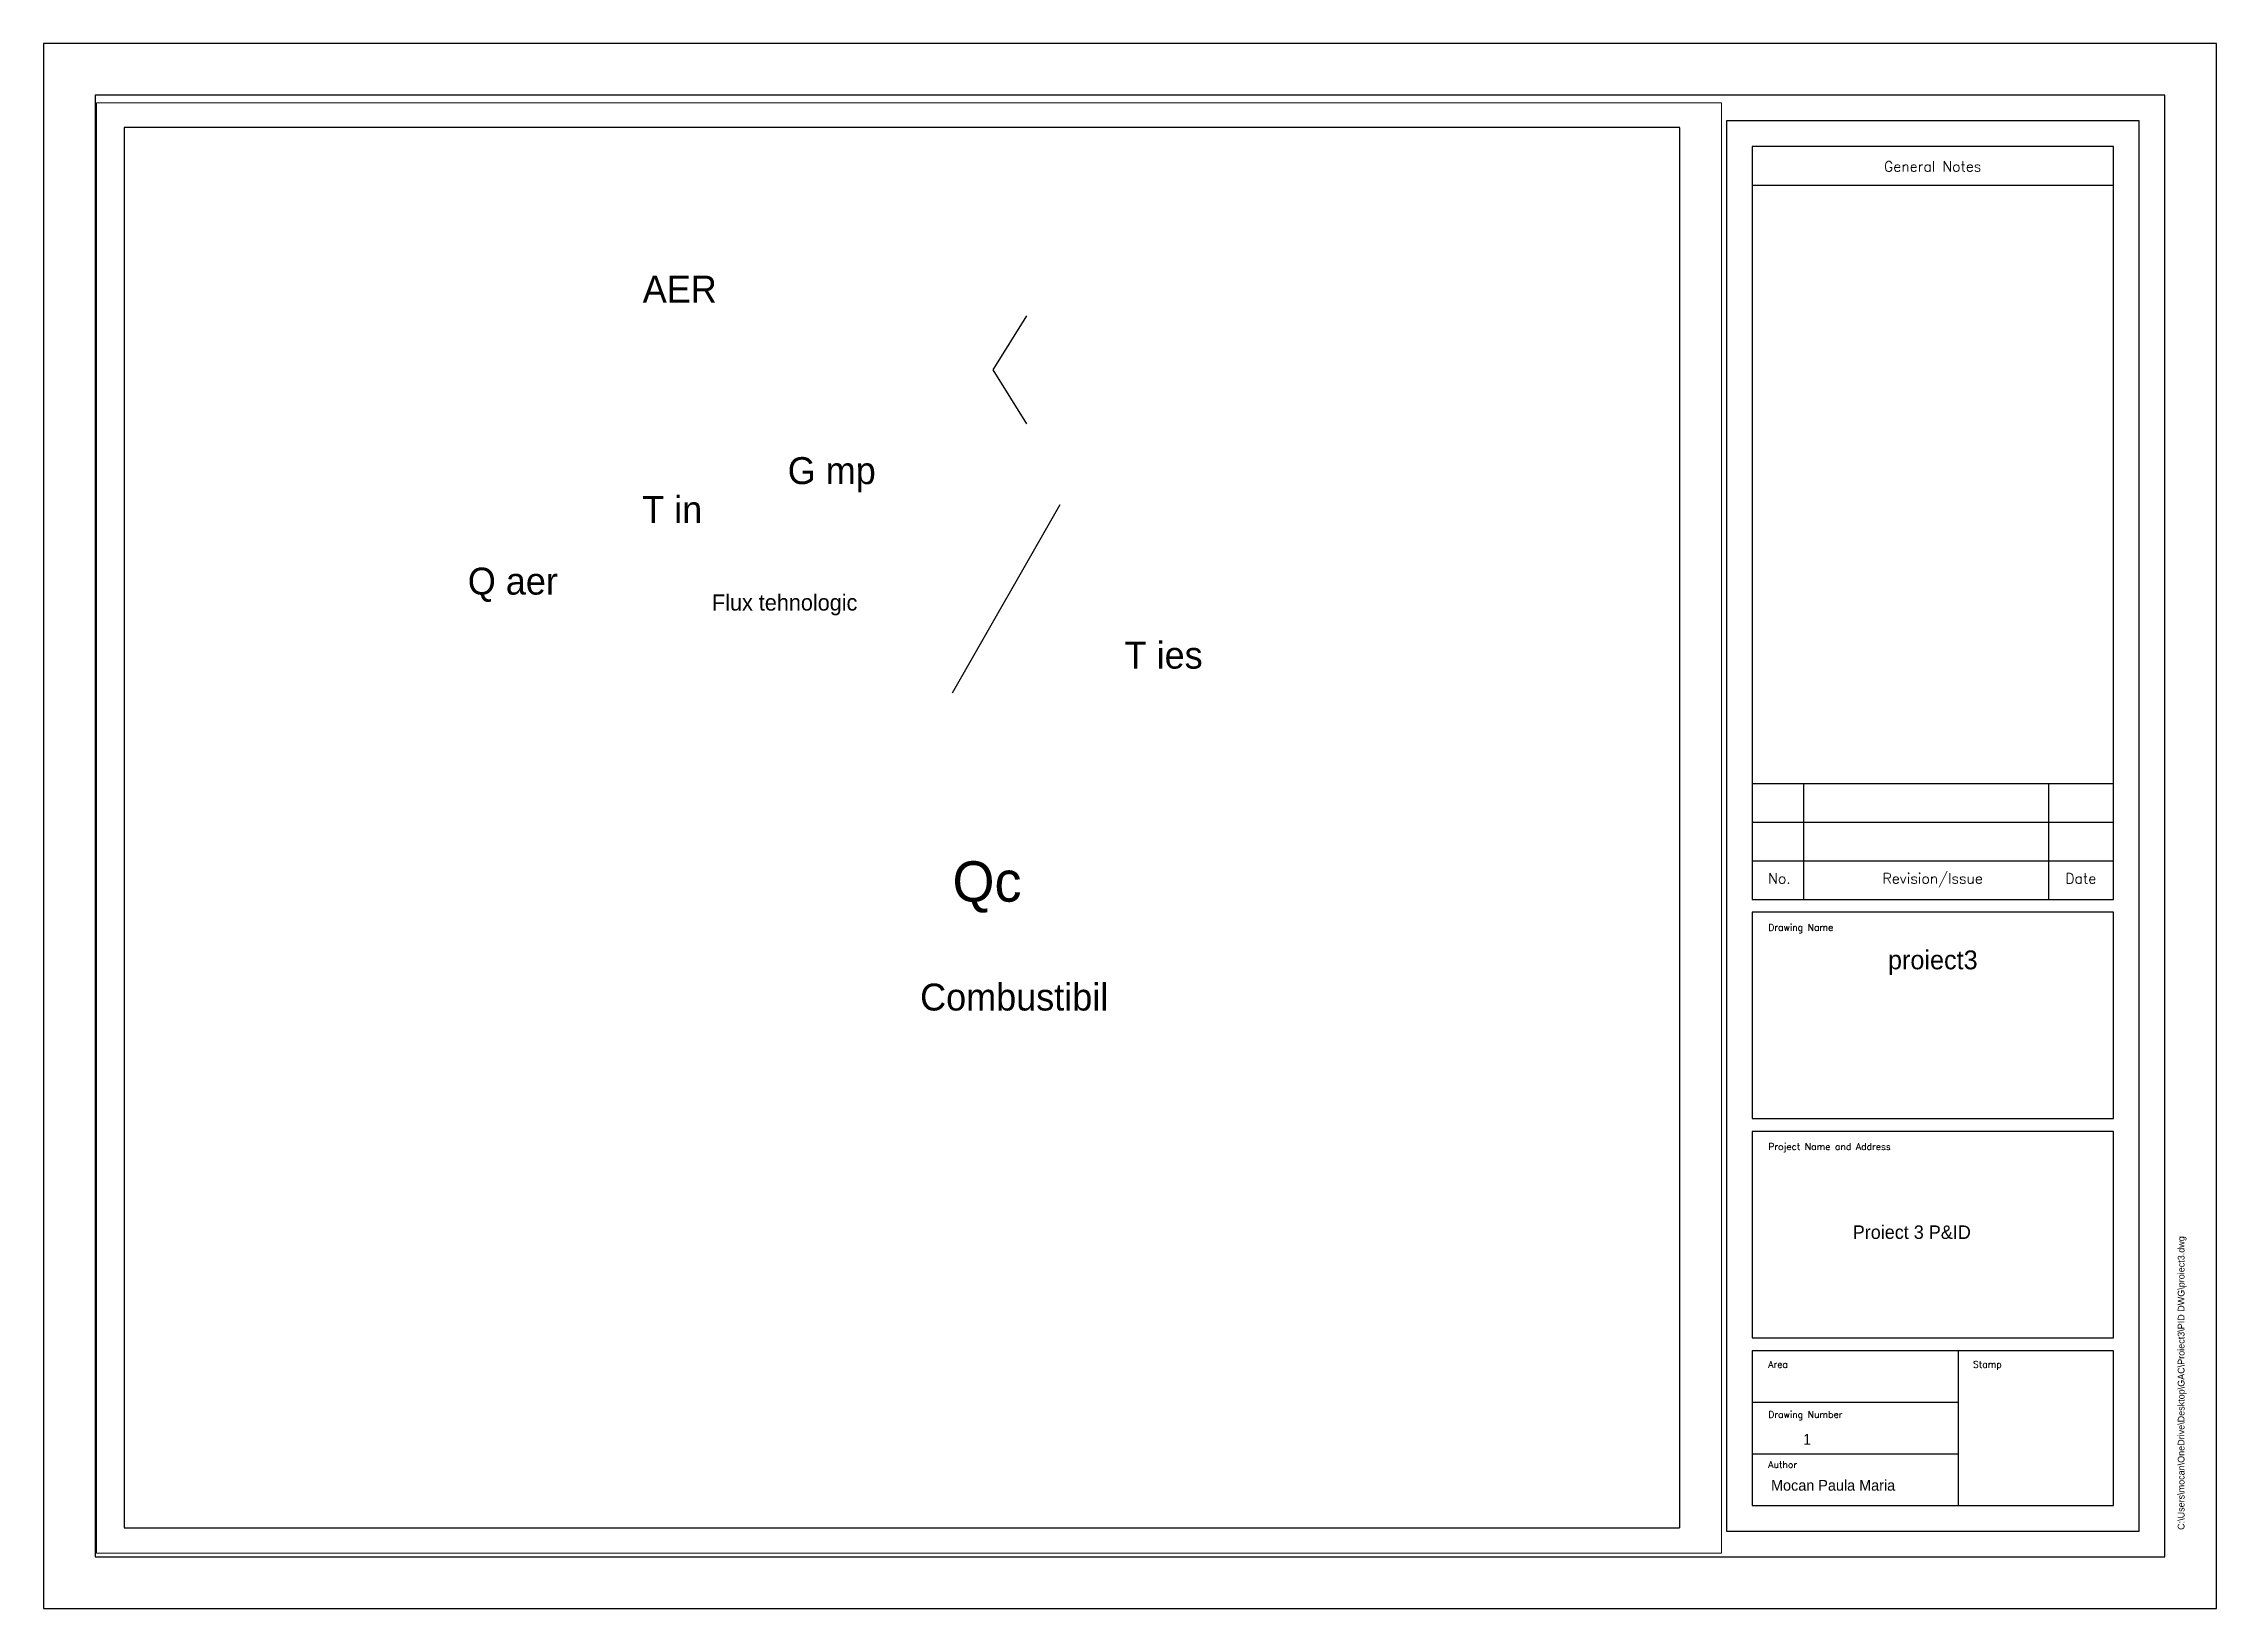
# Paper-space layout 'PID ISO A1 Title Block' of a CAD drawing. Header units: millimetres. Extents: x 0 to 807, y 0 to 581.
# The model-space entities are those that its viewports show. They can reach past a viewport. Long polylines and large blocks are cut down to what shows.
import ezdxf
from ezdxf.enums import TextEntityAlignment as Align

# ---------------------------------------------------------------- set-up
doc = ezdxf.new("R2010")
doc.units = ezdxf.units.MM
doc.linetypes.add('HIDDEN2', pattern=[0.1875, 0.125, -0.0625])
doc.layers.add('no plot', color=41, linetype='HIDDEN2', plot=False)
doc.layers.add('Process', color=5, linetype='Continuous')
doc.layers.add('Title Block', color=7, linetype='Continuous')
doc.styles.add('Roman', font='romans')

# ---------------------------------------------------------------- blocks, each defined once
blk = doc.blocks.new('PID ISO A1 titleblock')
for p, q in [((806.83, 581.21), (0, 581.21)), ((0, 581.21), (0, 0)), ((806.83, 0), (806.83, 581.21)), ((787.68, 562.06), (19.15, 562.06)), ((19.15, 562.06), (19.15, 19.15)), ((787.68, 19.15), (787.68, 562.06)), ((778.1, 552.48), (624.89, 552.48)), ((624.89, 552.48), (624.89, 28.73)), ((778.1, 28.73), (778.1, 552.48)), ((768.52, 542.91), (634.46, 542.91)), ((634.46, 542.91), (634.46, 263.33)), ((768.52, 263.33), (768.52, 542.91)), ((634.46, 528.54), (768.52, 528.54)), ((634.46, 306.43), (768.52, 306.43)), ((653.61, 263.33), (653.61, 306.43)), ((744.58, 263.33), (744.58, 306.43)), ((634.46, 292.06), (768.52, 292.06)), ((634.46, 277.7), (768.52, 277.7)), ((634.46, 263.33), (768.52, 263.33)), ((768.52, 258.55), (634.46, 258.55)), ((634.46, 258.55), (634.46, 181.94)), ((768.52, 181.94), (768.52, 258.55)), ((634.46, 181.94), (768.52, 181.94)), ((768.52, 177.15), (634.46, 177.15)), ((634.46, 177.15), (634.46, 100.55)), ((768.52, 100.55), (768.52, 177.15)), ((634.46, 100.55), (768.52, 100.55)), ((768.52, 95.76), (634.46, 95.76)), ((634.46, 95.76), (634.46, 38.3)), ((711.07, 38.3), (711.07, 95.76)), ((768.52, 38.3), (768.52, 95.76)), ((634.46, 76.61), (711.07, 76.61)), ((634.46, 57.45), (711.07, 57.45)), ((634.46, 38.3), (768.52, 38.3)), ((624.89, 28.73), (778.1, 28.73)), ((19.15, 19.15), (787.68, 19.15)), ((0, 0), (806.83, 0))]:
    blk.add_line(p, q)
at = {"style": 'Roman'}
for s, height, p in [('General Notes', 3.8303, (701.43, 535.55)), ('No.', 3.83, (644.56, 271.13)), ('Revision/Issue', 3.8303, (701.43, 271.13)), ('Date', 3.83, (756.41, 271.13))]:
    blk.add_text(s, height=height, dxfattribs=at).set_placement(p, align=Align.MIDDLE_CENTER)
for s, height, p in [('Drawing Name', 2.4897, (640.42, 251.69)), ('Project Name and Address', 2.4897, (640.42, 170.3)), ('Area', 2.49, (640.42, 89.42)), ('Stamp', 2.49, (716.43, 89.42)), ('Drawing Number', 2.4897, (640.42, 70.82)), ('Author', 2.49, (640.42, 52.21))]:
    blk.add_text(s, height=height, dxfattribs=at).set_placement(p)

msp = doc.modelspace()

# ---------------------------------------------------------------- linework, layer by layer
at = {"layer": 'no plot'}
msp.add_lwpolyline([(0, 0), (577.5, 0), (577.5, 520), (0, 520)], close=True, dxfattribs=at)
at = {"layer": 'Process'}
for p, q in [((335, 450), (322.5, 430)), ((322.5, 430), (335, 410)), ((307.5, 310), (347.5, 380))]:
    msp.add_line(p, q, dxfattribs=at)

# ---------------------------------------------------------------- texts
for s, height, p in [('AER', 10, (192.5, 455)), ('G mp', 10, (246.33, 387.58)), ('T in', 10, (192.3, 373.1)), ('Q aer', 10, (127.55, 346.54)), ('Flux tehnologic', 6, (218.22, 340.61)), ('T ies', 10, (371.41, 319.05)), ('Qc', 15, (307.5, 232.5)), ('Combustibil', 10, (295.49, 192.09))]:
    msp.add_text(s, height=height).set_placement(p)

psp = doc.layouts.new('PID ISO A1 Title Block')

# ---------------------------------------------------------------- block references
psp.add_blockref('PID ISO A1 titleblock', (0, 0))

# ---------------------------------------------------------------- texts
at = {"insert": (792.43, 29.21), "char_height": 2.5, "attachment_point": 1, "rotation": 90}
psp.add_mtext('C:\\\\Users\\\\mocan\\\\OneDrive\\\\Desktop\\\\GAC\\\\Proiect3\\\\PID DWG\\\\proiect3.dwg', dxfattribs=at)
at = {"layer": 'Title Block'}
for s, insert, char_height, attachment_point in [('proiect3', (701.49, 244.39), 7, 2), ('Proiect 3 P&ID', (671.75, 142.27), 5, 1), ('1', (653.34, 64.85), 4, 1), ('Mocan Paula Maria', (641.43, 47.77), 4, 1)]:
    psp.add_mtext(s, dxfattribs=dict(at, insert=insert, char_height=char_height, attachment_point=attachment_point))

# ---------------------------------------------------------------- viewports
at = {"layer": '0', "color": 5}
psp.add_viewport(center=(321.37, 289.84), size=(603.25, 538.6526), view_center_point=(291.37, 259.84), view_height=538.6526, dxfattribs=at)

doc.saveas('drawing.dxf')
